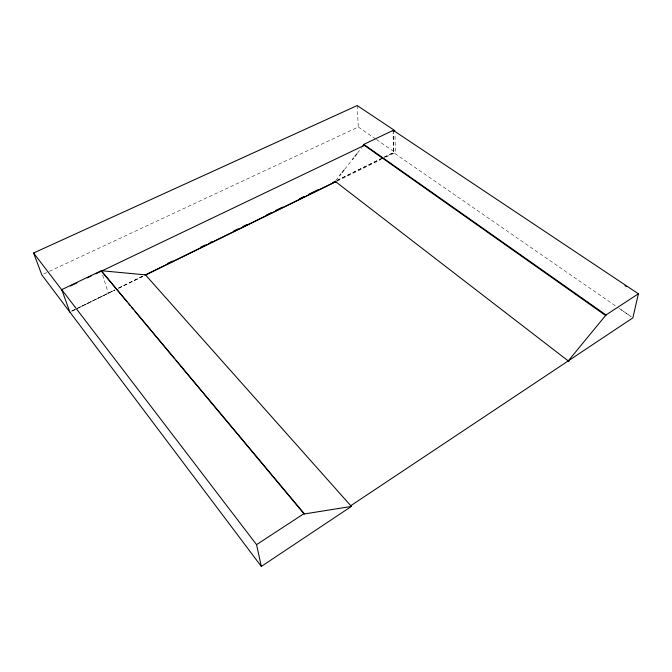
<?xml version="1.0" encoding="UTF-8"?>
<svg xmlns="http://www.w3.org/2000/svg" width="672" height="672" viewBox="0 0 672 672"><rect width="100%" height="100%" fill="white"/><g stroke="black" fill="none" stroke-linecap="round" stroke-linejoin="round"><path stroke-width="0.5" stroke-dasharray="3.36 2.52" d="M335.782 180.524L338.965 176.492M344.711 169.226L351.733 160.356M357.479 153.098L361.948 147.445M71.803 311.212L76.465 308.918L71.761 311.237M114.702 290.052L77.398 308.456L114.962 290.044M118.432 288.212L142.682 276.259M337.025 180.407L383.132 157.66M384.073 157.198L393.481 152.552L393.112 132.938M337 180.424L383.426 157.668M384.35 157.214L393.641 152.662L618.19 307.734M71.694 311.052L76.39 308.75M77.33 308.288L114.828 289.909M118.541 288.086L144.556 275.327M118.726 288.204L143.186 276.209M336.991 181.154L381.209 159.466M385.913 157.164L395.321 152.544L394.993 133.812M43.73 273.983L48.476 271.765M49.426 271.32L358.277 127.016L375.505 138.894M376.37 139.482L395.321 152.544M619.046 308.33L631.142 316.68L619.962 308.902M102.665 275.134L108.377 293.278M357.21 105.563L358.277 127.016M393.212 130.334L393.641 152.662"/><path stroke-width="1.01" d="M568.235 360.914L606.01 314.958L638.4 293.807L393.212 130.334L363.829 144.371L362.586 146.639M638.4 293.807L632.864 317.873L350.7 505.747L351.322 506.461L304.172 513.979L175.938 360.394M339.604 175.686L340.88 174.073M342.157 172.46L344.072 170.033M352.372 159.55L353.648 157.937M354.925 156.324L356.84 153.905M69.821 311.976L261.332 566.437L351.389 506.419L145.11 274.462M261.332 566.437L256.553 544.648L304.114 513.551L101.279 270.715L61.74 289.624L69.888 312.152L41.824 274.873L33.6 253L357.21 105.563L394.934 130.687L393.078 131.578M167.689 263.39L172.393 261.089M200.617 247.254L205.321 244.952M210.025 242.651L211.907 241.727M233.537 231.126L238.241 228.816M242.945 226.514L246.708 224.666M266.465 214.99L271.169 212.68M275.873 210.378L282.458 207.152M299.393 198.853L304.097 196.543M308.801 194.242L318.209 189.63M332.321 182.717L334.202 181.793M335.572 181.667L145.48 274.873L101.279 270.715M145.068 275.285L336.05 181.616M70.367 285.995L76.952 282.845M87.301 277.889L91.064 276.091M95.768 273.84L100.472 271.589M364.308 145.345L101.413 271.144L126.924 301.694M624.952 285.592L626.615 286.7M363.829 144.371L606.01 314.958M363.863 145.026L605.867 315.664M335.143 181.331L568.932 361.444M128.268 303.307L130.284 305.718M131.62 307.322L133.636 309.733M134.98 311.346L174.594 358.789M61.74 289.624L256.553 544.648M33.6 253L61.9 290.044M304.114 513.551L304.172 513.979"/></g></svg>
